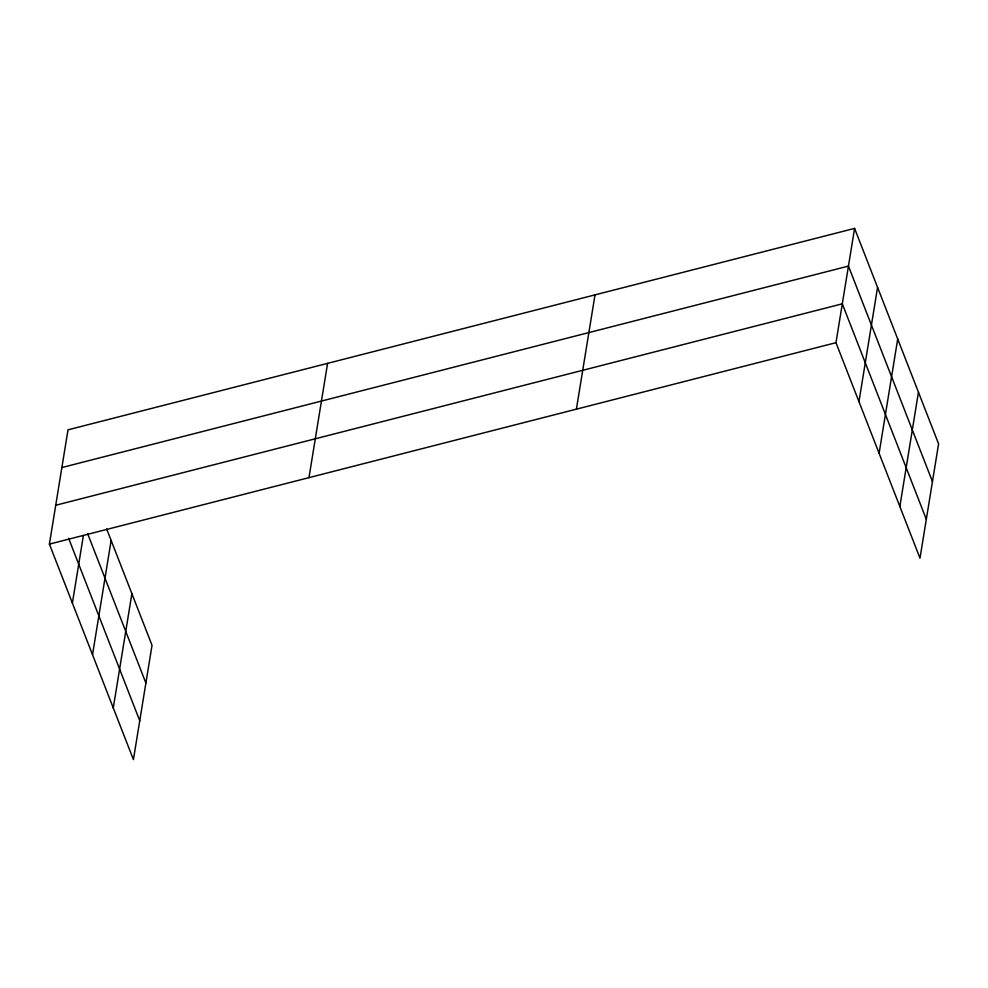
<?xml version="1.0" encoding="UTF-8"?>
<svg xmlns="http://www.w3.org/2000/svg" width="988" height="988" viewBox="0 0 988 988"><rect width="100%" height="100%" fill="white"/><g stroke="black" fill="none" stroke-linecap="round" stroke-linejoin="round"><path stroke-width="1.48" d="M106.667 528.963L152.029 645.312L133.417 759.599L49.4 544.116L68.011 429.829L854.583 228.401L938.6 443.884L919.989 558.171L835.971 342.688L854.583 228.401M72.383 603.075L83.387 535.558M92.526 654.723L111.138 540.448M113.274 707.951L131.886 593.665M308.972 477.649L327.584 363.362M576.399 409.156L595.011 294.869M858.955 401.634L877.566 287.36M879.098 453.294L897.709 339.008M899.846 506.511L918.457 392.224M61.874 467.546L848.445 266.105L932.462 481.601M55.723 505.263L842.307 303.822L926.312 519.317M49.4 544.116L835.971 342.688M87.648 533.681L145.891 683.029M68.629 538.337L139.74 720.746"/></g></svg>
